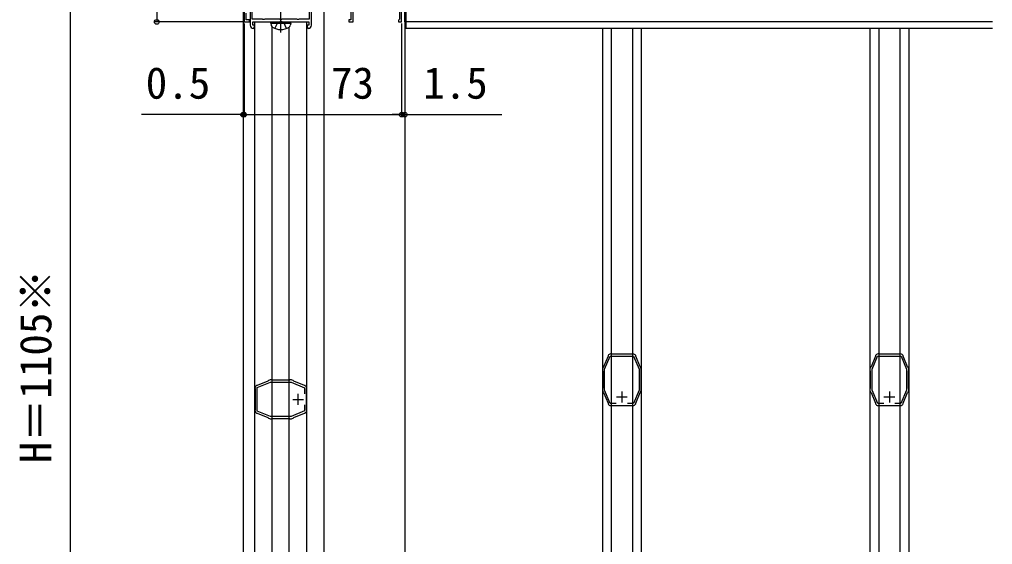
# Model space of a CAD drawing. Units: millimetres, scale not verified. Extents: x -875 to 875, y -1304 to 1296.
# Drawn here: x -93.2 to 358, y 682 to 925.4 of the extents above; entities that cross this region are included whole.
import ezdxf
from ezdxf.enums import TextEntityAlignment as Align

# ---------------------------------------------------------------- set-up
doc = ezdxf.new("R2010")
doc.units = ezdxf.units.MM
doc.header["$LTSCALE"] = 8
for name, color, linetype in [('0-2_YKK_11', 7, 'Continuous'), ('0-3_YKK_11E', 7, 'Continuous'), ('0-4_YKK_12', 2, 'Continuous'), ('0-5_YKK_13', 4, 'Continuous'), ('0-6_YKK_D', 6, 'Continuous')]:
    doc.layers.add(name, color=color, linetype=linetype)
doc.styles.add('ＭＳ ゴシック', font='')
doc.styles.get('ＭＳ ゴシック').set_extended_font_data('MS Gothic')

msp = doc.modelspace()

# ---------------------------------------------------------------- linework, layer by layer
at = {"layer": '0-2_YKK_11'}
for points in [[(50.5, 929.3), (60.5, 929.3), (60.5, 925.3), (59.5, 925.3), (59.5, 924.3), (61.5, 924.3), (61.5, 929.3), (70.042, 929.3), (70.225, 929.42), (70.775, 929.42), (70.958, 929.3), (83, 929.3), (83, 925.592), (82.75, 925.296), (82.5, 925), (82.5, 924.3), (84, 924.3), (84, 991.3)], [(11, 929.3), (11, 924.3), (13.5, 924.3), (13.5, 925.3), (12, 925.3), (12, 928.3)], [(42.2, 922.8), (42.2, 929.3), (41.2, 929.3), (41.2, 925.5), (36.52, 925.5), (36.26, 925.35), (35.74, 925.35), (35.48, 925.5), (28.52, 925.5), (28.26, 925.35), (28, 925.2), (27.74, 925.35), (27.48, 925.5), (20.52, 925.5), (20.26, 925.35), (19.74, 925.35), (19.48, 925.5), (14.8, 925.5), (14.8, 929.3), (13.8, 929.3), (13.8, 922.8)], [(15, 924.3), (28, 924.3), (41, 924.3), (41, 922.8), (40.2, 922.8), (40.2, 921.8), (40.7, 921.3)], [(15.3, 921.3), (15.8, 921.8), (15.8, 922.8), (15, 922.8), (15, 924.3)]]:
    msp.add_lwpolyline(points, dxfattribs=at)
for centre, start, end in [((15.3, 922.8), 180.00001, 269.99999), ((40.7, 922.8), 270.00001, 359.99999)]:
    msp.add_arc(centre, 1.5, start, end, dxfattribs=at)
at = {"layer": '0-3_YKK_11E'}
for p, q in [((33.507, 749.3), (38.507, 749.3)), ((36.007, 746.8), (36.007, 751.8)), ((183.65, 750.4), (188.65, 750.4)), ((186.15, 752.9), (186.15, 747.9)), ((307.65, 750.4), (312.65, 750.4)), ((310.15, 752.9), (310.15, 747.9))]:
    msp.add_line(p, q, dxfattribs=at)
for points in [[(179.763, 769.617), (179.747, 769.462), (179.741, 769.325), (177.662, 764.381), (177.565, 764.279), (177.467, 764.176), (177.267, 763.699)], [(183.56, 747.4), (180.748, 747.4), (178.15, 753.582), (178.15, 763.218), (180.706, 769.3), (191.594, 769.3), (194.15, 763.219), (194.15, 753.582), (191.552, 747.4), (188.74, 747.4)], [(191.093, 770.3), (181.207, 770.3), (181.079, 770.347), (180.93, 770.392)], [(191.37, 770.392), (191.222, 770.347), (191.093, 770.3)], [(195.033, 763.699), (194.833, 764.176), (194.735, 764.279), (194.638, 764.381), (192.559, 769.325), (192.553, 769.462), (192.538, 769.617)], [(303.763, 769.617), (303.747, 769.462), (303.741, 769.325), (301.662, 764.381), (301.565, 764.279), (301.467, 764.176), (301.267, 763.699)], [(307.56, 747.4), (304.748, 747.4), (302.15, 753.582), (302.15, 763.218), (304.706, 769.3), (315.594, 769.3), (318.15, 763.219), (318.15, 753.582), (315.552, 747.4), (312.74, 747.4)], [(315.093, 770.3), (305.207, 770.3), (305.079, 770.347), (304.93, 770.392)], [(315.37, 770.392), (315.222, 770.347), (315.093, 770.3)], [(319.033, 763.699), (318.833, 764.176), (318.735, 764.279), (318.638, 764.381), (316.559, 769.325), (316.553, 769.462), (316.538, 769.617)], [(177.15, 763.118), (177.15, 762.6), (177.2, 762.468), (177.25, 762.335), (177.25, 754.465), (177.2, 754.332), (177.15, 754.2), (177.15, 753.682)], [(195.15, 753.682), (195.15, 754.2), (195.1, 754.332), (195.05, 754.465), (195.05, 762.335), (195.1, 762.468), (195.15, 762.6), (195.15, 763.118)], [(301.15, 763.118), (301.15, 762.6), (301.2, 762.468), (301.25, 762.335), (301.25, 754.465), (301.2, 754.332), (301.15, 754.2), (301.15, 753.682)], [(319.15, 753.682), (319.15, 754.2), (319.1, 754.332), (319.05, 754.465), (319.05, 762.335), (319.1, 762.468), (319.15, 762.6), (319.15, 763.118)], [(22.707, 758.183), (22.23, 757.983), (22.128, 757.885), (22.025, 757.788), (17.082, 755.709), (16.945, 755.703), (16.789, 755.687)], [(32.724, 758.3), (32.206, 758.3), (32.074, 758.25), (31.942, 758.2), (24.071, 758.2), (23.939, 758.25), (23.806, 758.3), (23.288, 758.3)], [(39.223, 755.688), (39.068, 755.703), (38.931, 755.709), (33.988, 757.788), (33.885, 757.885), (33.782, 757.983), (33.305, 758.183)], [(16.014, 754.52), (16.06, 754.371), (16.106, 754.243)], [(16.106, 754.243), (16.106, 744.357), (16.06, 744.229), (16.014, 744.08)], [(39.006, 746.71), (39.007, 743.898), (32.824, 741.3), (23.188, 741.3), (17.106, 743.856), (17.106, 754.744), (23.188, 757.3), (32.825, 757.3), (39.006, 754.702), (39.006, 751.89)], [(39.999, 744.08), (39.953, 744.229), (39.906, 744.357), (39.906, 754.243), (39.953, 754.371), (39.999, 754.52)], [(177.267, 753.101), (177.467, 752.624), (177.565, 752.521), (177.662, 752.419), (179.741, 747.475), (179.747, 747.338), (179.762, 747.183)], [(192.538, 747.183), (192.553, 747.338), (192.559, 747.475), (194.638, 752.419), (194.735, 752.521), (194.833, 752.624), (195.033, 753.101)], [(301.267, 753.101), (301.467, 752.624), (301.565, 752.521), (301.662, 752.419), (303.741, 747.475), (303.747, 747.338), (303.762, 747.183)], [(316.538, 747.183), (316.553, 747.338), (316.559, 747.475), (318.638, 752.419), (318.735, 752.521), (318.833, 752.624), (319.033, 753.101)], [(180.93, 746.407), (181.079, 746.453), (181.207, 746.5), (191.093, 746.5), (191.221, 746.453), (191.37, 746.407)], [(304.93, 746.407), (305.079, 746.453), (305.207, 746.5), (315.093, 746.5), (315.221, 746.453), (315.37, 746.407)], [(16.789, 742.912), (16.945, 742.897), (17.082, 742.891), (22.025, 740.812), (22.128, 740.715), (22.23, 740.617), (22.707, 740.417)], [(23.288, 740.3), (23.806, 740.3), (23.939, 740.35), (24.071, 740.4), (31.942, 740.4), (32.074, 740.35), (32.206, 740.3), (32.724, 740.3)], [(33.305, 740.417), (33.782, 740.617), (33.885, 740.715), (33.987, 740.812), (38.931, 742.891), (39.068, 742.897), (39.223, 742.912)]]:
    msp.add_lwpolyline(points, dxfattribs=at)
for centre, start, end in [((181.08, 768.9), 95.73921, 151.44435), ((191.22, 768.9), 28.55562, 84.26075), ((305.08, 768.9), 95.73921, 151.44435), ((315.22, 768.9), 28.55562, 84.26075), ((178.65, 763.118), 157.21229, 180.00002), ((193.65, 763.118), 359.99994, 22.78745), ((302.65, 763.118), 157.21229, 180.00002), ((317.65, 763.118), 359.99994, 22.78745), ((23.288, 756.8), 89.99994, 112.78745), ((32.724, 756.8), 67.21227, 90), ((17.506, 754.37), 118.55562, 174.26075), ((38.506, 754.37), 5.73917, 61.44408), ((178.65, 753.682), 179.99992, 202.78766), ((193.65, 753.682), 337.21227, 0), ((302.65, 753.682), 179.99992, 202.78766), ((317.65, 753.682), 337.21227, 0), ((181.08, 747.9), 208.55653, 264.26086), ((191.22, 747.9), 275.73917, 331.44408), ((305.08, 747.9), 208.55653, 264.26086), ((315.22, 747.9), 275.73917, 331.44408), ((17.506, 744.23), 185.73921, 241.44435), ((23.288, 741.8), 247.21229, 270.00002), ((32.724, 741.8), 269.99992, 292.78766), ((38.506, 744.23), 298.55653, 354.26086)]:
    msp.add_arc(centre, 1.5, start, end, dxfattribs=at)
at = {"layer": '0-4_YKK_12'}
for p, q in [((48, 1016.3), (48, -34.7)), ((10.5, 1002.3), (10.5, 274.3)), ((85.5, 1002.3), (85.5, 560.8)), ((85.5, 924.3), (85.5, 999.3)), ((16, 574.3), (16, 924.3)), ((16, 924.3), (40, 924.3)), ((23.965, 576.667), (23.965, 921.933)), ((31.835, 576.8), (31.835, 921.8)), ((40, 574.3), (40, 924.3)), ((358, 924.3), (85.5, 924.3)), ((358, 921.3), (86, 921.3)), ((177.15, 921.3), (177.15, 577.3)), ((181.207, 921.3), (181.207, 577.3)), ((191.093, 921.3), (191.093, 577.3)), ((195.15, 921.3), (195.15, 577.3)), ((301.15, 921.3), (301.15, 577.3)), ((305.207, 921.3), (305.207, 577.3)), ((315.093, 921.3), (315.093, 577.3)), ((319.15, 921.3), (319.15, 577.3))]:
    msp.add_line(p, q, dxfattribs=at)
msp.add_lwpolyline([(86, 929.3), (86, 924.3), (86, 921.3)], dxfattribs=at)
at = {"layer": '0-5_YKK_13'}
for p, q in [((28, 919.356), (28, 940.429)), ((23.396, 923.711), (23.499, 924.3)), ((23.396, 923.711), (23.598, 922.564)), ((23.396, 923.711), (32.604, 923.711)), ((23.499, 924.3), (32.501, 924.3)), ((32.604, 923.711), (32.402, 922.564)), ((32.604, 923.711), (32.501, 924.3))]:
    msp.add_line(p, q, dxfattribs=at)
for points in [[(25.293, 921.264), (26.652, 923.991), (28, 924.707)], [(30.707, 921.264), (29.348, 923.991), (28, 924.707)]]:
    msp.add_lwpolyline(points, dxfattribs=at)
for centre, radius, start, end in [((24.641, 922.748), 1.059, 190, 239.36409), ((28, 928.42), 7.651, 239.36409, 300.63591), ((31.359, 922.748), 1.059, 300.63591, 350)]:
    msp.add_arc(centre, radius, start, end, dxfattribs=at)
at = {"layer": '0-6_YKK_D'}
for p, q in [((-29.5, 999.297), (-29.5, 924.3)), ((-69.5, 591.8), (-69.5, 981.797)), ((10.3, 924.3), (-30.5, 924.3)), ((11, 923.6), (11, 880.3)), ((11, 923.6), (11, 880.3)), ((84, 923.6), (84, 880.3)), ((84, 923.6), (84, 880.3)), ((10.5, 881.3), (-36.6, 881.3)), ((11, 881.3), (10.5, 881.3)), ((11, 881.3), (84, 881.3)), ((11, 881.3), (15.3, 881.3)), ((84, 881.3), (79.7, 881.3)), ((84, 881.3), (85.5, 881.3)), ((85.5, 881.3), (130.555, 881.3))]:
    msp.add_line(p, q, dxfattribs=at)
for centre in [(-29.5, 924.3), (10.5, 881.3), (11, 881.3), (11, 881.3), (84, 881.3), (84, 881.3), (85.5, 881.3)]:
    msp.add_circle(centre, 1.075, dxfattribs=at)

# ---------------------------------------------------------------- texts
at = {"layer": '0-6_YKK_D', "style": 'ＭＳ ゴシック'}
for s, p in [('0.5', (-34.623, 884.3)), ('73', (51.272, 884.3)), ('1.5', (94.032, 884.3))]:
    msp.add_text(s, height=14.66, dxfattribs=at).set_placement(p, align=Align.BOTTOM_LEFT)
msp.add_text('H＝1105※', height=14.66, rotation=90, dxfattribs=at).set_placement((-73.977, 719.64), align=Align.BOTTOM_LEFT)

doc.saveas('drawing.dxf')
